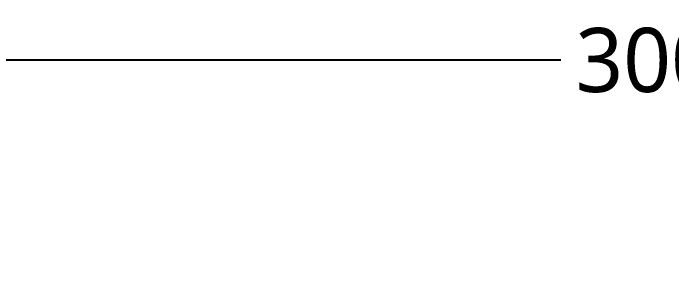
# Model space of a CAD drawing. Header units: millimetres. Extents: x 83 to 1196, y -164 to 735.
# Drawn here: x 161.9 to 264.6, y 176.6 to 220.5 of the extents above; entities that cross this region are included whole.
import ezdxf

# ---------------------------------------------------------------- set-up
doc = ezdxf.new("R2010")
doc.units = ezdxf.units.MM
doc.layers.add('dim', color=82, linetype='Continuous', lineweight=9)
doc.styles.get("Standard").update_dxf_attribs({"font": ''})
doc.styles.get('Standard').set_extended_font_data('Microsoft YaHei')
doc.dimstyles.get("Standard").update_dxf_attribs({"dimscale": 4, "dimtxt": 0.18, "dimasz": 0.18, "dimexe": 0.18, "dimexo": 0.0625, "dimgap": 0.09, "dimtad": 0, "dimzin": 0, "dimdsep": 46, "dimtxsty": 'Standard', "dimcen": 0.09, "dimadec": 0, "dimazin": 0, "dimtfac": 1, "dimtofl": 0, "dimtmove": 0, "dimatfit": 3, "dimfxl": 0, "dimtolj": 1, "dimtzin": 0, "dimarcsym": 0})

# ---------------------------------------------------------------- blocks, each defined once
blk = doc.blocks.new('*D4')
at = {"layer": 'Defpoints', "color": 0, "lineweight": 18, "transparency": 16777216}
for p in [(428.94, 213.19), (128.94, 149.78), (428.94, 149.78)]:
    blk.add_point(p, dxfattribs=at)
at = {"layer": 'dim', "color": 0, "lineweight": -2, "transparency": 16777216}
for p, q in [((128.94, 151.78), (128.94, 215.19)), ((428.94, 151.78), (428.94, 215.19)), ((136.94, 213.19), (247.25, 213.19)), ((420.94, 213.19), (310.63, 213.19))]:
    blk.add_line(p, q, dxfattribs=at)
at = {"layer": 'dim', "color": 0, "lineweight": 18, "transparency": 16777216}
for points in [[(136.94, 214.53), (136.94, 211.86), (128.94, 213.19)], [(420.94, 214.53), (420.94, 211.86), (428.94, 213.19)]]:
    blk.add_solid(points, dxfattribs=at)
at = {"layer": 'dim', "color": 0, "lineweight": 18, "transparency": 16777216, "insert": (278.94, 213.19), "char_height": 10, "attachment_point": 5}
blk.add_mtext('\\A1;300.00{\\H6;\\S-0.10^ -0.15;}', dxfattribs=at)

msp = doc.modelspace()

# ---------------------------------------------------------------- dimensions: what is measured, and where the dimension line sits
at = {"layer": 'dim', "lineweight": 18}
dim = msp.add_linear_dim(base=(428.939, 213.193), p1=(128.939, 149.782), p2=(428.939, 149.782), dimstyle='Standard', override={"dimtxt": 2.5, "dimasz": 2, "dimexe": 0.49975, "dimexo": 0.49975, "dimgap": 0.49975, "dimtol": 1, "dimlim": 0, "dimtp": -0.1, "dimtm": 0.15, "dimtfac": 0.6, "dimtdec": 2, "dimtolj": 1}, dxfattribs=at)
dim.commit()
dim.dimension.update_dxf_attribs({"geometry": '*D4', "text_midpoint": (278.939, 213.193)})

doc.saveas('drawing.dxf')
